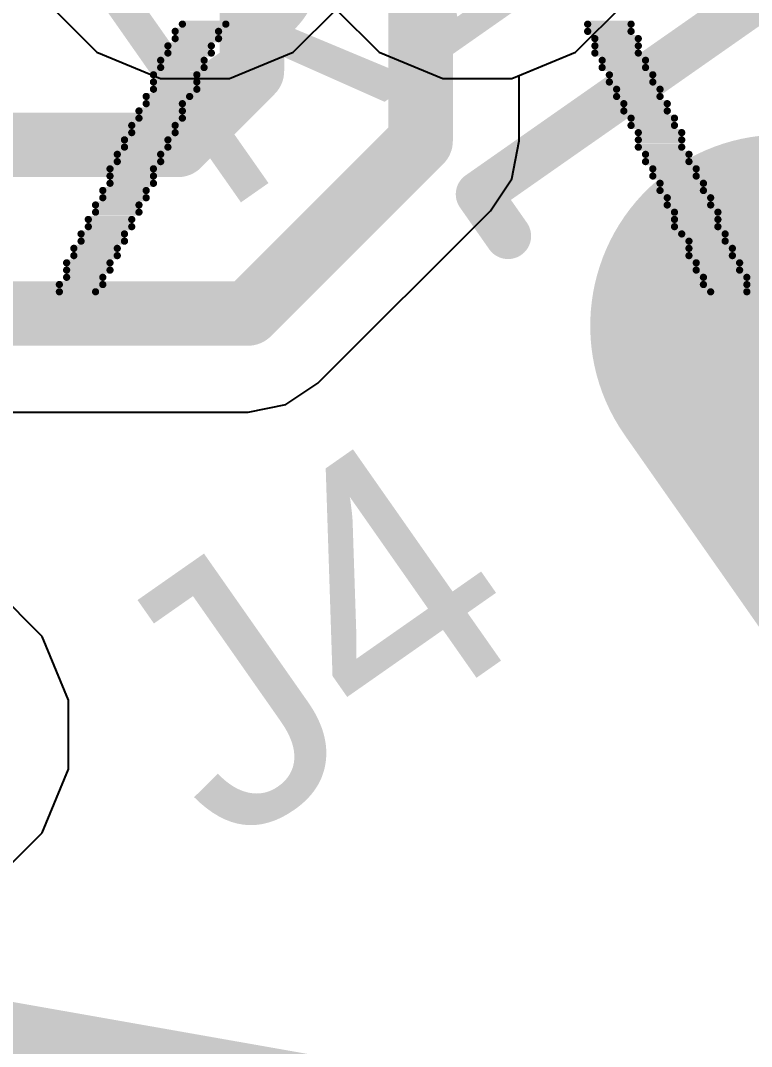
# Model space of a CAD drawing. Header units: inches. Extents: x -8 to 384, y -12 to 64.
# Drawn here: x 19.014 to 21.028, y -4.848 to -2.019 of the extents above; entities that cross this region are included whole.
import ezdxf

# ---------------------------------------------------------------- set-up
doc = ezdxf.new("R2010")
doc.units = ezdxf.units.IN
for name, color, linetype in [('Board_outline', 216, 'Continuous'), ('Bottom Layer', 5, 'Continuous'), ('Bottom Overlay', 54, 'Continuous'), ('Bottom Solder', 6, 'Continuous'), ('Mechanical 13', 56, 'Continuous'), ('Multi-Layer', 9, 'Continuous'), ('Pad Holes', 156, 'Continuous'), ('Top Layer', 1, 'Continuous'), ('Top Overlay', 2, 'Continuous'), ('Top Solder', 216, 'Continuous')]:
    doc.layers.add(name, color=color, linetype=linetype)
doc.styles.add('Arial', font='', dxfattribs={"height": 0.2})
doc.styles.get('Arial').set_extended_font_data('Arial')

# ---------------------------------------------------------------- blocks, each defined once
blk = doc.blocks.new('HDR1X8_10')
at = {"layer": 'Top Overlay'}
blk.add_lwpolyline([(-1.27, 1.27, 0.2, 0.2, 0), (19.05, 1.27, 0.2, 0.2, 0)], format="xyseb", dxfattribs=at)
blk = doc.blocks.new('2305018_2_70')
at = {"layer": 'Bottom Layer'}
h = blk.add_hatch(color=5, dxfattribs=at)
edge = h.paths.add_edge_path()
edge.add_arc((-4.45, 1), 0.425, 180, 360)
edge.add_line((-4.025, 1), (-4.025, 2))
edge.add_arc((-4.45, 2), 0.425, 0, 180)
edge.add_line((-4.875, 2), (-4.875, 1))
at = {"layer": 'Bottom Solder'}
h = blk.add_hatch(color=6, dxfattribs=at)
edge = h.paths.add_edge_path()
edge.add_arc((-4.45, 1), 0.5266, 180, 360)
edge.add_line((-3.9234, 1), (-3.9234, 2))
edge.add_arc((-4.45, 2), 0.5266, 0, 180)
edge.add_line((-4.9766, 2), (-4.9766, 1))
at = {"layer": 'Multi-Layer'}
h = blk.add_hatch(color=9, dxfattribs=at)
edge = h.paths.add_edge_path()
edge.add_arc((-4.45, 1), 0.425, 180, 360)
edge.add_line((-4.025, 1), (-4.025, 2))
edge.add_arc((-4.45, 2), 0.425, 0, 180)
edge.add_line((-4.875, 2), (-4.875, 1))
at = {"layer": 'Pad Holes'}
h = blk.add_hatch(color=7, dxfattribs=at)
edge = h.paths.add_edge_path()
edge.add_arc((-4.45, 1), 0.225, 180, 360)
edge.add_line((-4.225, 1), (-4.225, 2))
edge.add_arc((-4.45, 2), 0.225, 0, 180)
edge.add_line((-4.675, 2), (-4.675, 1))
at = {"layer": 'Top Layer'}
h = blk.add_hatch(color=1, dxfattribs=at)
edge = h.paths.add_edge_path()
edge.add_arc((-4.45, 1), 0.425, 180, 360)
edge.add_line((-4.025, 1), (-4.025, 2))
edge.add_arc((-4.45, 2), 0.425, 0, 180)
edge.add_line((-4.875, 2), (-4.875, 1))
at = {"layer": 'Top Solder'}
h = blk.add_hatch(color=216, dxfattribs=at)
edge = h.paths.add_edge_path()
edge.add_arc((-4.45, 1), 0.5266, 180, 360)
edge.add_line((-3.9234, 1), (-3.9234, 2))
edge.add_arc((-4.45, 2), 0.5266, 0, 180)
edge.add_line((-4.9766, 2), (-4.9766, 1))
at = {"layer": 'Mechanical 13'}
blk.add_lwpolyline([(-4.925, 2.775, 0.127, 0.127, 0), (4.925, 2.775, 0.127, 0.127, 0)], format="xyseb", dxfattribs=at)
blk.add_lwpolyline([(-4.9567, 2.775, 0.0635, 0.0635, 1), (-4.8932, 2.775, 0.0635, 0.0635, 1)], format="xyseb", close=True, dxfattribs=at)
at = {"layer": 'Top Overlay'}
for points in [[(-4.925, 2.775, 0.127, 0.127, 0), (4.925, 2.775, 0.127, 0.127, 0)], [(-4.925, 2.775, 0.127, 0.127, 0), (-4.925, 2.6344, 0.127, 0.127, 0)]]:
    blk.add_lwpolyline(points, format="xyseb", dxfattribs=at)
for points in [[(-4.9567, 2.775, 0.0635, 0.0635, 1), (-4.8932, 2.775, 0.0635, 0.0635, 1)], [(-4.9567, 2.775, 0.0635, 0.0635, 1), (-4.8932, 2.775, 0.0635, 0.0635, 1)], [(-4.9568, 2.6344, 0.0635, 0.0635, 1), (-4.8933, 2.6344, 0.0635, 0.0635, 1)]]:
    blk.add_lwpolyline(points, format="xyseb", close=True, dxfattribs=at)

msp = doc.modelspace()

# ---------------------------------------------------------------- hatches: boundary and pattern name
at = {"layer": 'Top Layer'}
msp.add_hatch(color=1, dxfattribs=at).paths.add_polyline_path([(23.5817, -7.2571), (25.3152, -6.0433), (22.4076, -1.8909), (20.6742, -3.1046)])

# ---------------------------------------------------------------- linework, layer by layer
at = {"layer": 'Board_outline'}
msp.add_lwpolyline([(37.5368, 13.3604, 0.254, 0.254, 1), (-7.4632, 13.3604, 0.254, 0.254, 1)], format="xyseb", close=True, dxfattribs=at)
at = {"layer": 'Bottom Layer'}
for p, q in [((20.5439, -2.1069), (20.6783, -1.9725)), ((20.3887, -2.1712), (20.5439, -2.1069)), ((20.3887, -2.3515), (20.3887, -2.1712)), ((20.368, -2.4556), (20.3887, -2.3515)), ((20.3091, -2.5438), (20.368, -2.4556)), ((19.8336, -3.0193), (20.3091, -2.5438)), ((20.3091, -2.5438), (20.3091, -2.5438)), ((19.7454, -3.0782), (19.8336, -3.0193)), ((19.6413, -3.0989), (19.7454, -3.0782)), ((9.5901, -3.0989), (19.6413, -3.0989)), ((19.0741, -3.7171), (18.9397, -3.5827)), ((19.1468, -3.8928), (19.0741, -3.7171)), ((19.1468, -4.0828), (19.1468, -3.8928)), ((19.0741, -4.2585), (19.1468, -4.0828)), ((18.9397, -4.3929), (19.0741, -4.2585))]:
    msp.add_line(p, q, dxfattribs=at)
for points in [[(19.652, -2.159, 0.1778, 0.1778, 0), (19.652, -1.8583, 0.1778, 0.1778, 0)], [(20.1168, -2.3515, 0.1778, 0.1778, 0), (20.1168, -1.8583, 0.1778, 0.1778, 0)], [(19.4488, -2.3622, 0.1778, 0.1778, 0), (19.652, -2.159, 0.1778, 0.1778, 0)], [(10.2039, -2.3622, 0.1778, 0.1778, 0), (19.4488, -2.3622, 0.1778, 0.1778, 0)], [(19.6413, -2.827, 0.1778, 0.1778, 0), (20.1168, -2.3515, 0.1778, 0.1778, 0)], [(9.5901, -2.827, 0.1778, 0.1778, 0), (19.6413, -2.827, 0.1778, 0.1778, 0)]]:
    msp.add_lwpolyline(points, format="xyseb", dxfattribs=at)
for points in [[(19.6075, -2.159, 0.0889, 0.0889, 1), (19.6964, -2.159, 0.0889, 0.0889, 1)], [(19.6075, -2.159, 0.0889, 0.0889, 1), (19.6964, -2.159, 0.0889, 0.0889, 1)], [(19.4043, -2.3622, 0.0889, 0.0889, 1), (19.4932, -2.3622, 0.0889, 0.0889, 1)], [(19.4043, -2.3622, 0.0889, 0.0889, 1), (19.4932, -2.3622, 0.0889, 0.0889, 1)], [(20.0724, -2.3515, 0.0889, 0.0889, 1), (20.1612, -2.3515, 0.0889, 0.0889, 1)], [(20.0724, -2.3515, 0.0889, 0.0889, 1), (20.1612, -2.3515, 0.0889, 0.0889, 1)], [(19.5969, -2.827, 0.0889, 0.0889, 1), (19.6858, -2.827, 0.0889, 0.0889, 1)], [(19.5969, -2.827, 0.0889, 0.0889, 1), (19.6858, -2.827, 0.0889, 0.0889, 1)]]:
    msp.add_lwpolyline(points, format="xyseb", close=True, dxfattribs=at)
at = {"layer": 'Bottom Overlay'}
for points in [[(19.4604, -2.0294, 0.0199, 0.0199, 0), (19.5801, -2.0294, 0.0199, 0.0199, 0)], [(20.5771, -2.0294, 0.0199, 0.0199, 0), (20.6967, -2.0294, 0.0199, 0.0199, 0)], [(19.4405, -2.0493, 0.0199, 0.0199, 0), (19.5601, -2.0493, 0.0199, 0.0199, 0)], [(19.4405, -2.0693, 0.0199, 0.0199, 0), (19.5601, -2.0693, 0.0199, 0.0199, 0)], [(20.5771, -2.0493, 0.0199, 0.0199, 0), (20.6967, -2.0493, 0.0199, 0.0199, 0)], [(20.597, -2.0693, 0.0199, 0.0199, 0), (20.7167, -2.0693, 0.0199, 0.0199, 0)], [(19.4205, -2.0892, 0.0199, 0.0199, 0), (19.5402, -2.0892, 0.0199, 0.0199, 0)], [(20.597, -2.0892, 0.0199, 0.0199, 0), (20.7167, -2.0892, 0.0199, 0.0199, 0)], [(19.4006, -2.1291, 0.0199, 0.0199, 0), (19.5202, -2.1291, 0.0199, 0.0199, 0)], [(19.4205, -2.1091, 0.0199, 0.0199, 0), (19.5402, -2.1091, 0.0199, 0.0199, 0)], [(20.597, -2.1091, 0.0199, 0.0199, 0), (20.7167, -2.1091, 0.0199, 0.0199, 0)], [(20.617, -2.1291, 0.0199, 0.0199, 0), (20.7366, -2.1291, 0.0199, 0.0199, 0)], [(19.4006, -2.149, 0.0199, 0.0199, 0), (19.5202, -2.149, 0.0199, 0.0199, 0)], [(20.617, -2.149, 0.0199, 0.0199, 0), (20.7366, -2.149, 0.0199, 0.0199, 0)], [(19.3807, -2.169, 0.0199, 0.0199, 0), (19.5003, -2.169, 0.0199, 0.0199, 0)], [(20.6369, -2.169, 0.0199, 0.0199, 0), (20.7565, -2.169, 0.0199, 0.0199, 0)], [(19.3807, -2.1889, 0.0199, 0.0199, 0), (19.5003, -2.1889, 0.0199, 0.0199, 0)], [(19.3807, -2.2089, 0.0199, 0.0199, 0), (19.5003, -2.2089, 0.0199, 0.0199, 0)], [(20.6369, -2.1889, 0.0199, 0.0199, 0), (20.7565, -2.1889, 0.0199, 0.0199, 0)], [(20.6568, -2.2089, 0.0199, 0.0199, 0), (20.7765, -2.2089, 0.0199, 0.0199, 0)], [(19.3607, -2.2288, 0.0199, 0.0199, 0), (19.4804, -2.2288, 0.0199, 0.0199, 0)], [(20.6568, -2.2288, 0.0199, 0.0199, 0), (20.7765, -2.2288, 0.0199, 0.0199, 0)], [(19.3408, -2.2687, 0.0199, 0.0199, 0), (19.4604, -2.2687, 0.0199, 0.0199, 0)], [(19.3607, -2.2487, 0.0199, 0.0199, 0), (19.4604, -2.2487, 0.0199, 0.0199, 0)], [(20.6768, -2.2487, 0.0199, 0.0199, 0), (20.7964, -2.2487, 0.0199, 0.0199, 0)], [(20.6768, -2.2687, 0.0199, 0.0199, 0), (20.7964, -2.2687, 0.0199, 0.0199, 0)], [(19.3408, -2.2886, 0.0199, 0.0199, 0), (19.4604, -2.2886, 0.0199, 0.0199, 0)], [(20.6967, -2.2886, 0.0199, 0.0199, 0), (20.8164, -2.2886, 0.0199, 0.0199, 0)], [(19.3208, -2.3086, 0.0199, 0.0199, 0), (19.4405, -2.3086, 0.0199, 0.0199, 0)], [(19.3208, -2.3285, 0.0199, 0.0199, 0), (19.4405, -2.3285, 0.0199, 0.0199, 0)], [(20.6967, -2.3086, 0.0199, 0.0199, 0), (20.8164, -2.3086, 0.0199, 0.0199, 0)], [(20.7167, -2.3285, 0.0199, 0.0199, 0), (20.8363, -2.3285, 0.0199, 0.0199, 0)], [(19.3009, -2.3484, 0.0199, 0.0199, 0), (19.4205, -2.3484, 0.0199, 0.0199, 0)], [(20.7167, -2.3484, 0.0199, 0.0199, 0), (20.8363, -2.3484, 0.0199, 0.0199, 0)], [(19.3009, -2.3684, 0.0199, 0.0199, 0), (19.4205, -2.3684, 0.0199, 0.0199, 0)], [(20.7167, -2.3684, 0.0199, 0.0199, 0), (20.8363, -2.3684, 0.0199, 0.0199, 0)], [(19.281, -2.3883, 0.0199, 0.0199, 0), (19.4006, -2.3883, 0.0199, 0.0199, 0)], [(19.281, -2.4083, 0.0199, 0.0199, 0), (19.4006, -2.4083, 0.0199, 0.0199, 0)], [(20.7366, -2.3883, 0.0199, 0.0199, 0), (20.8562, -2.3883, 0.0199, 0.0199, 0)], [(20.7366, -2.4083, 0.0199, 0.0199, 0), (20.8562, -2.4083, 0.0199, 0.0199, 0)], [(19.261, -2.4282, 0.0199, 0.0199, 0), (19.3807, -2.4282, 0.0199, 0.0199, 0)], [(20.7565, -2.4282, 0.0199, 0.0199, 0), (20.8762, -2.4282, 0.0199, 0.0199, 0)], [(19.261, -2.4481, 0.0199, 0.0199, 0), (19.3807, -2.4481, 0.0199, 0.0199, 0)], [(19.261, -2.4681, 0.0199, 0.0199, 0), (19.3807, -2.4681, 0.0199, 0.0199, 0)], [(20.7565, -2.4481, 0.0199, 0.0199, 0), (20.8762, -2.4481, 0.0199, 0.0199, 0)], [(20.7765, -2.4681, 0.0199, 0.0199, 0), (20.8961, -2.4681, 0.0199, 0.0199, 0)], [(19.2411, -2.488, 0.0199, 0.0199, 0), (19.3607, -2.488, 0.0199, 0.0199, 0)], [(20.7765, -2.488, 0.0199, 0.0199, 0), (20.8961, -2.488, 0.0199, 0.0199, 0)], [(19.2411, -2.508, 0.0199, 0.0199, 0), (19.3607, -2.508, 0.0199, 0.0199, 0)], [(20.7964, -2.508, 0.0199, 0.0199, 0), (20.9161, -2.508, 0.0199, 0.0199, 0)], [(19.2211, -2.5279, 0.0199, 0.0199, 0), (19.3408, -2.5279, 0.0199, 0.0199, 0)], [(19.2211, -2.5478, 0.0199, 0.0199, 0), (19.3408, -2.5478, 0.0199, 0.0199, 0)], [(20.7964, -2.5279, 0.0199, 0.0199, 0), (20.9161, -2.5279, 0.0199, 0.0199, 0)], [(20.8164, -2.5478, 0.0199, 0.0199, 0), (20.936, -2.5478, 0.0199, 0.0199, 0)], [(19.2012, -2.5678, 0.0199, 0.0199, 0), (19.3208, -2.5678, 0.0199, 0.0199, 0)], [(20.8164, -2.5678, 0.0199, 0.0199, 0), (20.936, -2.5678, 0.0199, 0.0199, 0)], [(19.1813, -2.6077, 0.0199, 0.0199, 0), (19.3009, -2.6077, 0.0199, 0.0199, 0)], [(19.2012, -2.5877, 0.0199, 0.0199, 0), (19.3208, -2.5877, 0.0199, 0.0199, 0)], [(20.8164, -2.5877, 0.0199, 0.0199, 0), (20.936, -2.5877, 0.0199, 0.0199, 0)], [(20.8363, -2.6077, 0.0199, 0.0199, 0), (20.9559, -2.6077, 0.0199, 0.0199, 0)], [(19.1813, -2.6276, 0.0199, 0.0199, 0), (19.3009, -2.6276, 0.0199, 0.0199, 0)], [(20.8562, -2.6276, 0.0199, 0.0199, 0), (20.9559, -2.6276, 0.0199, 0.0199, 0)], [(19.1613, -2.6475, 0.0199, 0.0199, 0), (19.281, -2.6475, 0.0199, 0.0199, 0)], [(19.1613, -2.6675, 0.0199, 0.0199, 0), (19.281, -2.6675, 0.0199, 0.0199, 0)], [(20.8562, -2.6475, 0.0199, 0.0199, 0), (20.9759, -2.6475, 0.0199, 0.0199, 0)], [(20.8562, -2.6675, 0.0199, 0.0199, 0), (20.9759, -2.6675, 0.0199, 0.0199, 0)], [(19.1414, -2.6874, 0.0199, 0.0199, 0), (19.261, -2.6874, 0.0199, 0.0199, 0)], [(20.8762, -2.6874, 0.0199, 0.0199, 0), (20.9958, -2.6874, 0.0199, 0.0199, 0)], [(19.1414, -2.7074, 0.0199, 0.0199, 0), (19.261, -2.7074, 0.0199, 0.0199, 0)], [(20.8762, -2.7074, 0.0199, 0.0199, 0), (20.9958, -2.7074, 0.0199, 0.0199, 0)], [(19.1214, -2.7472, 0.0199, 0.0199, 0), (19.2411, -2.7472, 0.0199, 0.0199, 0)], [(19.1414, -2.7273, 0.0199, 0.0199, 0), (19.2411, -2.7273, 0.0199, 0.0199, 0)], [(20.8961, -2.7273, 0.0199, 0.0199, 0), (21.0158, -2.7273, 0.0199, 0.0199, 0)], [(20.8961, -2.7472, 0.0199, 0.0199, 0), (21.0158, -2.7472, 0.0199, 0.0199, 0)], [(19.1214, -2.7672, 0.0199, 0.0199, 0), (19.2211, -2.7672, 0.0199, 0.0199, 0)], [(20.9161, -2.7672, 0.0199, 0.0199, 0), (21.0158, -2.7672, 0.0199, 0.0199, 0)]]:
    msp.add_lwpolyline(points, format="xyseb", dxfattribs=at)
for points in [[(19.4554, -2.0294, 0.00997, 0.00997, 1), (19.4654, -2.0294, 0.00997, 0.00997, 1)], [(19.5751, -2.0294, 0.00997, 0.00997, 1), (19.5851, -2.0294, 0.00997, 0.00997, 1)], [(20.5721, -2.0294, 0.00997, 0.00997, 1), (20.5821, -2.0294, 0.00997, 0.00997, 1)], [(20.6917, -2.0294, 0.00997, 0.00997, 1), (20.7017, -2.0294, 0.00997, 0.00997, 1)], [(19.4355, -2.0493, 0.00997, 0.00997, 1), (19.4455, -2.0493, 0.00997, 0.00997, 1)], [(19.4355, -2.0693, 0.00997, 0.00997, 1), (19.4455, -2.0693, 0.00997, 0.00997, 1)], [(19.5551, -2.0493, 0.00997, 0.00997, 1), (19.5651, -2.0493, 0.00997, 0.00997, 1)], [(19.5551, -2.0693, 0.00997, 0.00997, 1), (19.5651, -2.0693, 0.00997, 0.00997, 1)], [(20.5721, -2.0493, 0.00997, 0.00997, 1), (20.5821, -2.0493, 0.00997, 0.00997, 1)], [(20.592, -2.0693, 0.00997, 0.00997, 1), (20.602, -2.0693, 0.00997, 0.00997, 1)], [(20.6917, -2.0493, 0.00997, 0.00997, 1), (20.7017, -2.0493, 0.00997, 0.00997, 1)], [(20.7117, -2.0693, 0.00997, 0.00997, 1), (20.7216, -2.0693, 0.00997, 0.00997, 1)], [(19.4156, -2.0892, 0.00997, 0.00997, 1), (19.4255, -2.0892, 0.00997, 0.00997, 1)], [(19.5352, -2.0892, 0.00997, 0.00997, 1), (19.5452, -2.0892, 0.00997, 0.00997, 1)], [(20.592, -2.0892, 0.00997, 0.00997, 1), (20.602, -2.0892, 0.00997, 0.00997, 1)], [(20.7117, -2.0892, 0.00997, 0.00997, 1), (20.7216, -2.0892, 0.00997, 0.00997, 1)], [(19.3956, -2.1291, 0.00997, 0.00997, 1), (19.4056, -2.1291, 0.00997, 0.00997, 1)], [(19.4156, -2.1091, 0.00997, 0.00997, 1), (19.4255, -2.1091, 0.00997, 0.00997, 1)], [(19.5153, -2.1291, 0.00997, 0.00997, 1), (19.5252, -2.1291, 0.00997, 0.00997, 1)], [(19.5352, -2.1091, 0.00997, 0.00997, 1), (19.5452, -2.1091, 0.00997, 0.00997, 1)], [(20.592, -2.1091, 0.00997, 0.00997, 1), (20.602, -2.1091, 0.00997, 0.00997, 1)], [(20.612, -2.1291, 0.00997, 0.00997, 1), (20.6219, -2.1291, 0.00997, 0.00997, 1)], [(20.7117, -2.1091, 0.00997, 0.00997, 1), (20.7216, -2.1091, 0.00997, 0.00997, 1)], [(20.7316, -2.1291, 0.00997, 0.00997, 1), (20.7416, -2.1291, 0.00997, 0.00997, 1)], [(19.3956, -2.149, 0.00997, 0.00997, 1), (19.4056, -2.149, 0.00997, 0.00997, 1)], [(19.5153, -2.149, 0.00997, 0.00997, 1), (19.5252, -2.149, 0.00997, 0.00997, 1)], [(20.612, -2.149, 0.00997, 0.00997, 1), (20.6219, -2.149, 0.00997, 0.00997, 1)], [(20.7316, -2.149, 0.00997, 0.00997, 1), (20.7416, -2.149, 0.00997, 0.00997, 1)], [(19.3757, -2.169, 0.00997, 0.00997, 1), (19.3857, -2.169, 0.00997, 0.00997, 1)], [(19.4953, -2.169, 0.00997, 0.00997, 1), (19.5053, -2.169, 0.00997, 0.00997, 1)], [(20.6319, -2.169, 0.00997, 0.00997, 1), (20.6419, -2.169, 0.00997, 0.00997, 1)], [(20.7516, -2.169, 0.00997, 0.00997, 1), (20.7615, -2.169, 0.00997, 0.00997, 1)], [(19.3757, -2.1889, 0.00997, 0.00997, 1), (19.3857, -2.1889, 0.00997, 0.00997, 1)], [(19.3757, -2.2089, 0.00997, 0.00997, 1), (19.3857, -2.2089, 0.00997, 0.00997, 1)], [(19.4953, -2.1889, 0.00997, 0.00997, 1), (19.5053, -2.1889, 0.00997, 0.00997, 1)], [(19.4953, -2.2089, 0.00997, 0.00997, 1), (19.5053, -2.2089, 0.00997, 0.00997, 1)], [(20.6319, -2.1889, 0.00997, 0.00997, 1), (20.6419, -2.1889, 0.00997, 0.00997, 1)], [(20.6519, -2.2089, 0.00997, 0.00997, 1), (20.6618, -2.2089, 0.00997, 0.00997, 1)], [(20.7516, -2.1889, 0.00997, 0.00997, 1), (20.7615, -2.1889, 0.00997, 0.00997, 1)], [(20.7715, -2.2089, 0.00997, 0.00997, 1), (20.7815, -2.2089, 0.00997, 0.00997, 1)], [(19.3557, -2.2288, 0.00997, 0.00997, 1), (19.3657, -2.2288, 0.00997, 0.00997, 1)], [(19.4754, -2.2288, 0.00997, 0.00997, 1), (19.4854, -2.2288, 0.00997, 0.00997, 1)], [(20.6519, -2.2288, 0.00997, 0.00997, 1), (20.6618, -2.2288, 0.00997, 0.00997, 1)], [(20.7715, -2.2288, 0.00997, 0.00997, 1), (20.7815, -2.2288, 0.00997, 0.00997, 1)], [(19.3358, -2.2687, 0.00997, 0.00997, 1), (19.3458, -2.2687, 0.00997, 0.00997, 1)], [(19.3557, -2.2487, 0.00997, 0.00997, 1), (19.3657, -2.2487, 0.00997, 0.00997, 1)], [(19.4554, -2.2487, 0.00997, 0.00997, 1), (19.4654, -2.2487, 0.00997, 0.00997, 1)], [(19.4554, -2.2687, 0.00997, 0.00997, 1), (19.4654, -2.2687, 0.00997, 0.00997, 1)], [(20.6718, -2.2487, 0.00997, 0.00997, 1), (20.6818, -2.2487, 0.00997, 0.00997, 1)], [(20.6718, -2.2687, 0.00997, 0.00997, 1), (20.6818, -2.2687, 0.00997, 0.00997, 1)], [(20.7914, -2.2487, 0.00997, 0.00997, 1), (20.8014, -2.2487, 0.00997, 0.00997, 1)], [(20.7914, -2.2687, 0.00997, 0.00997, 1), (20.8014, -2.2687, 0.00997, 0.00997, 1)], [(19.3358, -2.2886, 0.00997, 0.00997, 1), (19.3458, -2.2886, 0.00997, 0.00997, 1)], [(19.4554, -2.2886, 0.00997, 0.00997, 1), (19.4654, -2.2886, 0.00997, 0.00997, 1)], [(20.6917, -2.2886, 0.00997, 0.00997, 1), (20.7017, -2.2886, 0.00997, 0.00997, 1)], [(20.8114, -2.2886, 0.00997, 0.00997, 1), (20.8213, -2.2886, 0.00997, 0.00997, 1)], [(19.3159, -2.3086, 0.00997, 0.00997, 1), (19.3258, -2.3086, 0.00997, 0.00997, 1)], [(19.3159, -2.3285, 0.00997, 0.00997, 1), (19.3258, -2.3285, 0.00997, 0.00997, 1)], [(19.4355, -2.3086, 0.00997, 0.00997, 1), (19.4455, -2.3086, 0.00997, 0.00997, 1)], [(19.4355, -2.3285, 0.00997, 0.00997, 1), (19.4455, -2.3285, 0.00997, 0.00997, 1)], [(20.6917, -2.3086, 0.00997, 0.00997, 1), (20.7017, -2.3086, 0.00997, 0.00997, 1)], [(20.7117, -2.3285, 0.00997, 0.00997, 1), (20.7216, -2.3285, 0.00997, 0.00997, 1)], [(20.8114, -2.3086, 0.00997, 0.00997, 1), (20.8213, -2.3086, 0.00997, 0.00997, 1)], [(20.8313, -2.3285, 0.00997, 0.00997, 1), (20.8413, -2.3285, 0.00997, 0.00997, 1)], [(19.2959, -2.3484, 0.00997, 0.00997, 1), (19.3059, -2.3484, 0.00997, 0.00997, 1)], [(19.4156, -2.3484, 0.00997, 0.00997, 1), (19.4255, -2.3484, 0.00997, 0.00997, 1)], [(20.7117, -2.3484, 0.00997, 0.00997, 1), (20.7216, -2.3484, 0.00997, 0.00997, 1)], [(20.8313, -2.3484, 0.00997, 0.00997, 1), (20.8413, -2.3484, 0.00997, 0.00997, 1)], [(19.2959, -2.3684, 0.00997, 0.00997, 1), (19.3059, -2.3684, 0.00997, 0.00997, 1)], [(19.4156, -2.3684, 0.00997, 0.00997, 1), (19.4255, -2.3684, 0.00997, 0.00997, 1)], [(20.7117, -2.3684, 0.00997, 0.00997, 1), (20.7216, -2.3684, 0.00997, 0.00997, 1)], [(20.8313, -2.3684, 0.00997, 0.00997, 1), (20.8413, -2.3684, 0.00997, 0.00997, 1)], [(19.276, -2.3883, 0.00997, 0.00997, 1), (19.286, -2.3883, 0.00997, 0.00997, 1)], [(19.276, -2.4083, 0.00997, 0.00997, 1), (19.286, -2.4083, 0.00997, 0.00997, 1)], [(19.3956, -2.3883, 0.00997, 0.00997, 1), (19.4056, -2.3883, 0.00997, 0.00997, 1)], [(19.3956, -2.4083, 0.00997, 0.00997, 1), (19.4056, -2.4083, 0.00997, 0.00997, 1)], [(20.7316, -2.3883, 0.00997, 0.00997, 1), (20.7416, -2.3883, 0.00997, 0.00997, 1)], [(20.7316, -2.4083, 0.00997, 0.00997, 1), (20.7416, -2.4083, 0.00997, 0.00997, 1)], [(20.8513, -2.3883, 0.00997, 0.00997, 1), (20.8612, -2.3883, 0.00997, 0.00997, 1)], [(20.8513, -2.4083, 0.00997, 0.00997, 1), (20.8612, -2.4083, 0.00997, 0.00997, 1)], [(19.256, -2.4282, 0.00997, 0.00997, 1), (19.266, -2.4282, 0.00997, 0.00997, 1)], [(19.3757, -2.4282, 0.00997, 0.00997, 1), (19.3857, -2.4282, 0.00997, 0.00997, 1)], [(20.7516, -2.4282, 0.00997, 0.00997, 1), (20.7615, -2.4282, 0.00997, 0.00997, 1)], [(20.8712, -2.4282, 0.00997, 0.00997, 1), (20.8812, -2.4282, 0.00997, 0.00997, 1)], [(19.256, -2.4481, 0.00997, 0.00997, 1), (19.266, -2.4481, 0.00997, 0.00997, 1)], [(19.256, -2.4681, 0.00997, 0.00997, 1), (19.266, -2.4681, 0.00997, 0.00997, 1)], [(19.3757, -2.4481, 0.00997, 0.00997, 1), (19.3857, -2.4481, 0.00997, 0.00997, 1)], [(19.3757, -2.4681, 0.00997, 0.00997, 1), (19.3857, -2.4681, 0.00997, 0.00997, 1)], [(20.7516, -2.4481, 0.00997, 0.00997, 1), (20.7615, -2.4481, 0.00997, 0.00997, 1)], [(20.7715, -2.4681, 0.00997, 0.00997, 1), (20.7815, -2.4681, 0.00997, 0.00997, 1)], [(20.8712, -2.4481, 0.00997, 0.00997, 1), (20.8812, -2.4481, 0.00997, 0.00997, 1)], [(20.8911, -2.4681, 0.00997, 0.00997, 1), (20.9011, -2.4681, 0.00997, 0.00997, 1)], [(19.2361, -2.488, 0.00997, 0.00997, 1), (19.2461, -2.488, 0.00997, 0.00997, 1)], [(19.3557, -2.488, 0.00997, 0.00997, 1), (19.3657, -2.488, 0.00997, 0.00997, 1)], [(20.7715, -2.488, 0.00997, 0.00997, 1), (20.7815, -2.488, 0.00997, 0.00997, 1)], [(20.8911, -2.488, 0.00997, 0.00997, 1), (20.9011, -2.488, 0.00997, 0.00997, 1)], [(19.2361, -2.508, 0.00997, 0.00997, 1), (19.2461, -2.508, 0.00997, 0.00997, 1)], [(19.3557, -2.508, 0.00997, 0.00997, 1), (19.3657, -2.508, 0.00997, 0.00997, 1)], [(20.7914, -2.508, 0.00997, 0.00997, 1), (20.8014, -2.508, 0.00997, 0.00997, 1)], [(20.9111, -2.508, 0.00997, 0.00997, 1), (20.921, -2.508, 0.00997, 0.00997, 1)], [(19.2162, -2.5279, 0.00997, 0.00997, 1), (19.2261, -2.5279, 0.00997, 0.00997, 1)], [(19.2162, -2.5478, 0.00997, 0.00997, 1), (19.2261, -2.5478, 0.00997, 0.00997, 1)], [(19.3358, -2.5279, 0.00997, 0.00997, 1), (19.3458, -2.5279, 0.00997, 0.00997, 1)], [(19.3358, -2.5478, 0.00997, 0.00997, 1), (19.3458, -2.5478, 0.00997, 0.00997, 1)], [(20.7914, -2.5279, 0.00997, 0.00997, 1), (20.8014, -2.5279, 0.00997, 0.00997, 1)], [(20.8114, -2.5478, 0.00997, 0.00997, 1), (20.8213, -2.5478, 0.00997, 0.00997, 1)], [(20.9111, -2.5279, 0.00997, 0.00997, 1), (20.921, -2.5279, 0.00997, 0.00997, 1)], [(20.931, -2.5478, 0.00997, 0.00997, 1), (20.941, -2.5478, 0.00997, 0.00997, 1)], [(19.1962, -2.5678, 0.00997, 0.00997, 1), (19.2062, -2.5678, 0.00997, 0.00997, 1)], [(19.3159, -2.5678, 0.00997, 0.00997, 1), (19.3258, -2.5678, 0.00997, 0.00997, 1)], [(20.8114, -2.5678, 0.00997, 0.00997, 1), (20.8213, -2.5678, 0.00997, 0.00997, 1)], [(20.931, -2.5678, 0.00997, 0.00997, 1), (20.941, -2.5678, 0.00997, 0.00997, 1)], [(19.1763, -2.6077, 0.00997, 0.00997, 1), (19.1863, -2.6077, 0.00997, 0.00997, 1)], [(19.1962, -2.5877, 0.00997, 0.00997, 1), (19.2062, -2.5877, 0.00997, 0.00997, 1)], [(19.2959, -2.6077, 0.00997, 0.00997, 1), (19.3059, -2.6077, 0.00997, 0.00997, 1)], [(19.3159, -2.5877, 0.00997, 0.00997, 1), (19.3258, -2.5877, 0.00997, 0.00997, 1)], [(20.8114, -2.5877, 0.00997, 0.00997, 1), (20.8213, -2.5877, 0.00997, 0.00997, 1)], [(20.8313, -2.6077, 0.00997, 0.00997, 1), (20.8413, -2.6077, 0.00997, 0.00997, 1)], [(20.931, -2.5877, 0.00997, 0.00997, 1), (20.941, -2.5877, 0.00997, 0.00997, 1)], [(20.951, -2.6077, 0.00997, 0.00997, 1), (20.9609, -2.6077, 0.00997, 0.00997, 1)], [(19.1763, -2.6276, 0.00997, 0.00997, 1), (19.1863, -2.6276, 0.00997, 0.00997, 1)], [(19.2959, -2.6276, 0.00997, 0.00997, 1), (19.3059, -2.6276, 0.00997, 0.00997, 1)], [(20.8513, -2.6276, 0.00997, 0.00997, 1), (20.8612, -2.6276, 0.00997, 0.00997, 1)], [(20.951, -2.6276, 0.00997, 0.00997, 1), (20.9609, -2.6276, 0.00997, 0.00997, 1)], [(19.1563, -2.6475, 0.00997, 0.00997, 1), (19.1663, -2.6475, 0.00997, 0.00997, 1)], [(19.1563, -2.6675, 0.00997, 0.00997, 1), (19.1663, -2.6675, 0.00997, 0.00997, 1)], [(19.276, -2.6475, 0.00997, 0.00997, 1), (19.286, -2.6475, 0.00997, 0.00997, 1)], [(19.276, -2.6675, 0.00997, 0.00997, 1), (19.286, -2.6675, 0.00997, 0.00997, 1)], [(20.8513, -2.6475, 0.00997, 0.00997, 1), (20.8612, -2.6475, 0.00997, 0.00997, 1)], [(20.8513, -2.6675, 0.00997, 0.00997, 1), (20.8612, -2.6675, 0.00997, 0.00997, 1)], [(20.9709, -2.6475, 0.00997, 0.00997, 1), (20.9809, -2.6475, 0.00997, 0.00997, 1)], [(20.9709, -2.6675, 0.00997, 0.00997, 1), (20.9809, -2.6675, 0.00997, 0.00997, 1)], [(19.1364, -2.6874, 0.00997, 0.00997, 1), (19.1464, -2.6874, 0.00997, 0.00997, 1)], [(19.256, -2.6874, 0.00997, 0.00997, 1), (19.266, -2.6874, 0.00997, 0.00997, 1)], [(20.8712, -2.6874, 0.00997, 0.00997, 1), (20.8812, -2.6874, 0.00997, 0.00997, 1)], [(20.9908, -2.6874, 0.00997, 0.00997, 1), (21.0008, -2.6874, 0.00997, 0.00997, 1)], [(19.1364, -2.7074, 0.00997, 0.00997, 1), (19.1464, -2.7074, 0.00997, 0.00997, 1)], [(19.256, -2.7074, 0.00997, 0.00997, 1), (19.266, -2.7074, 0.00997, 0.00997, 1)], [(20.8712, -2.7074, 0.00997, 0.00997, 1), (20.8812, -2.7074, 0.00997, 0.00997, 1)], [(20.9908, -2.7074, 0.00997, 0.00997, 1), (21.0008, -2.7074, 0.00997, 0.00997, 1)], [(19.1165, -2.7472, 0.00997, 0.00997, 1), (19.1264, -2.7472, 0.00997, 0.00997, 1)], [(19.1364, -2.7273, 0.00997, 0.00997, 1), (19.1464, -2.7273, 0.00997, 0.00997, 1)], [(19.2361, -2.7273, 0.00997, 0.00997, 1), (19.2461, -2.7273, 0.00997, 0.00997, 1)], [(19.2361, -2.7472, 0.00997, 0.00997, 1), (19.2461, -2.7472, 0.00997, 0.00997, 1)], [(20.8911, -2.7273, 0.00997, 0.00997, 1), (20.9011, -2.7273, 0.00997, 0.00997, 1)], [(20.8911, -2.7472, 0.00997, 0.00997, 1), (20.9011, -2.7472, 0.00997, 0.00997, 1)], [(21.0108, -2.7273, 0.00997, 0.00997, 1), (21.0207, -2.7273, 0.00997, 0.00997, 1)], [(21.0108, -2.7472, 0.00997, 0.00997, 1), (21.0207, -2.7472, 0.00997, 0.00997, 1)], [(19.1165, -2.7672, 0.00997, 0.00997, 1), (19.1264, -2.7672, 0.00997, 0.00997, 1)], [(19.2162, -2.7672, 0.00997, 0.00997, 1), (19.2261, -2.7672, 0.00997, 0.00997, 1)], [(20.9111, -2.7672, 0.00997, 0.00997, 1), (20.921, -2.7672, 0.00997, 0.00997, 1)], [(21.0108, -2.7672, 0.00997, 0.00997, 1), (21.0207, -2.7672, 0.00997, 0.00997, 1)]]:
    msp.add_lwpolyline(points, format="xyseb", close=True, dxfattribs=at)
at = {"layer": 'Top Layer'}
for p, q in [((19.0904, -1.9725), (19.2248, -2.1069)), ((20.5439, -2.1069), (20.6783, -1.9725)), ((19.7661, -2.1069), (19.8844, -1.9886)), ((19.8844, -1.9886), (20.0026, -2.1069)), ((19.2248, -2.1069), (19.4005, -2.1796)), ((19.5905, -2.1796), (19.7661, -2.1069)), ((20.0026, -2.1069), (20.1783, -2.1796)), ((20.3683, -2.1796), (20.5439, -2.1069)), ((19.4005, -2.1796), (19.5905, -2.1796)), ((20.1783, -2.1796), (20.3683, -2.1796)), ((19.0741, -3.7171), (18.9397, -3.5827)), ((19.1468, -3.8928), (19.0741, -3.7171)), ((19.1468, -4.0828), (19.1468, -3.8928)), ((19.0741, -4.2585), (19.1468, -4.0828)), ((18.9397, -4.3929), (19.0741, -4.2585))]:
    msp.add_line(p, q, dxfattribs=at)

# ---------------------------------------------------------------- block references
for name, p, rotation in [('2305018_2_70', (25.9032, -1.9466), 35), ('HDR1X8_10', (2.732, -3.2488), 350.0000000000001)]:
    msp.add_blockref(name, p, dxfattribs=dict(rotation=rotation))

# ---------------------------------------------------------------- texts
at = {"layer": 'Top Overlay', "style": 'Arial'}
for s, p in [('R20', (19.555, -2.5674)), ('J4', (19.5814, -4.314))]:
    msp.add_text(s, height=0.7112, rotation=35, dxfattribs=at).set_placement(p)

doc.saveas('drawing.dxf')
